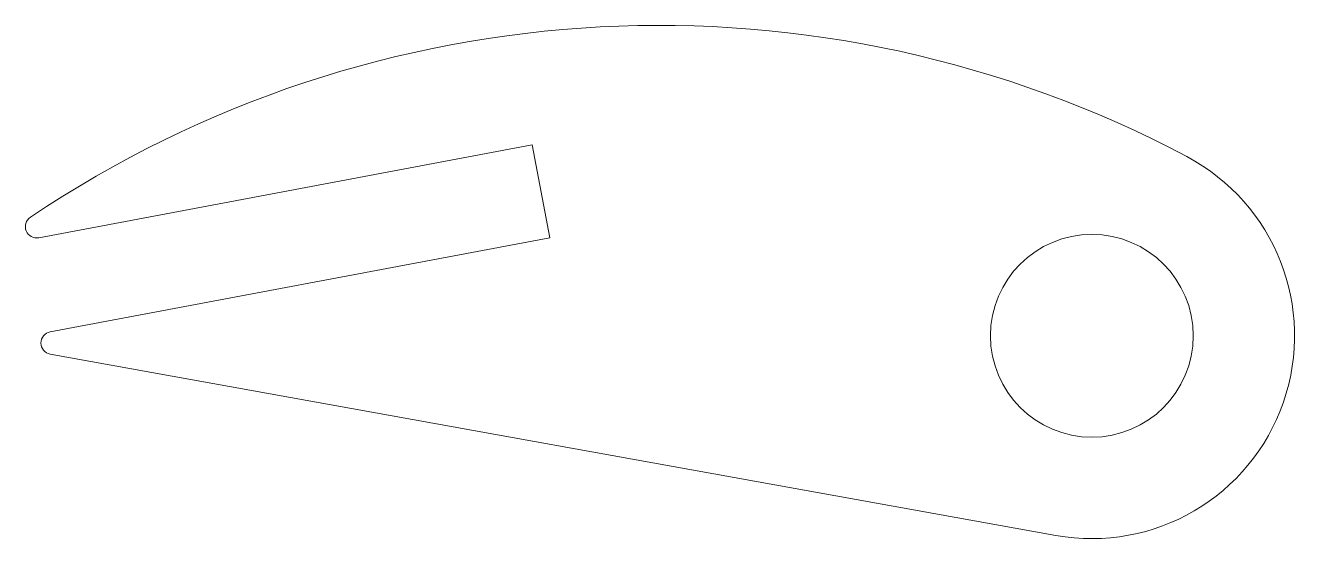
# Model space of a CAD drawing. Header units: millimetres. Extents: x 2 to 58.3, y 2.5 to 25.3.
import ezdxf

# ---------------------------------------------------------------- set-up
doc = ezdxf.new("R2010")
doc.units = ezdxf.units.MM

msp = doc.modelspace()

# ---------------------------------------------------------------- linework, layer by layer
at = {"color": 7, "linetype": 'Continuous', "lineweight": 15}
for p, q in [((2.564, 15.871), (24.466, 19.997)), ((24.466, 19.997), (25.244, 15.869)), ((25.244, 15.869), (3.069, 11.692)), ((3.073, 10.709), (47.71, 2.662))]:
    msp.add_line(p, q, dxfattribs=at)
msp.add_circle((49.307, 11.519), 4.5, dxfattribs=at)
for centre, radius, start, end in [((30.105, -24.706), 50, 62.0732, 123.935), ((49.307, 11.519), 9, 259.7808, 62.0732), ((2.471, 16.362), 0.5, 123.935, 280.6676), ((3.161, 11.201), 0.5, 100.6676, 259.7808)]:
    msp.add_arc(centre, radius, start, end, dxfattribs=at)

doc.saveas('drawing.dxf')
